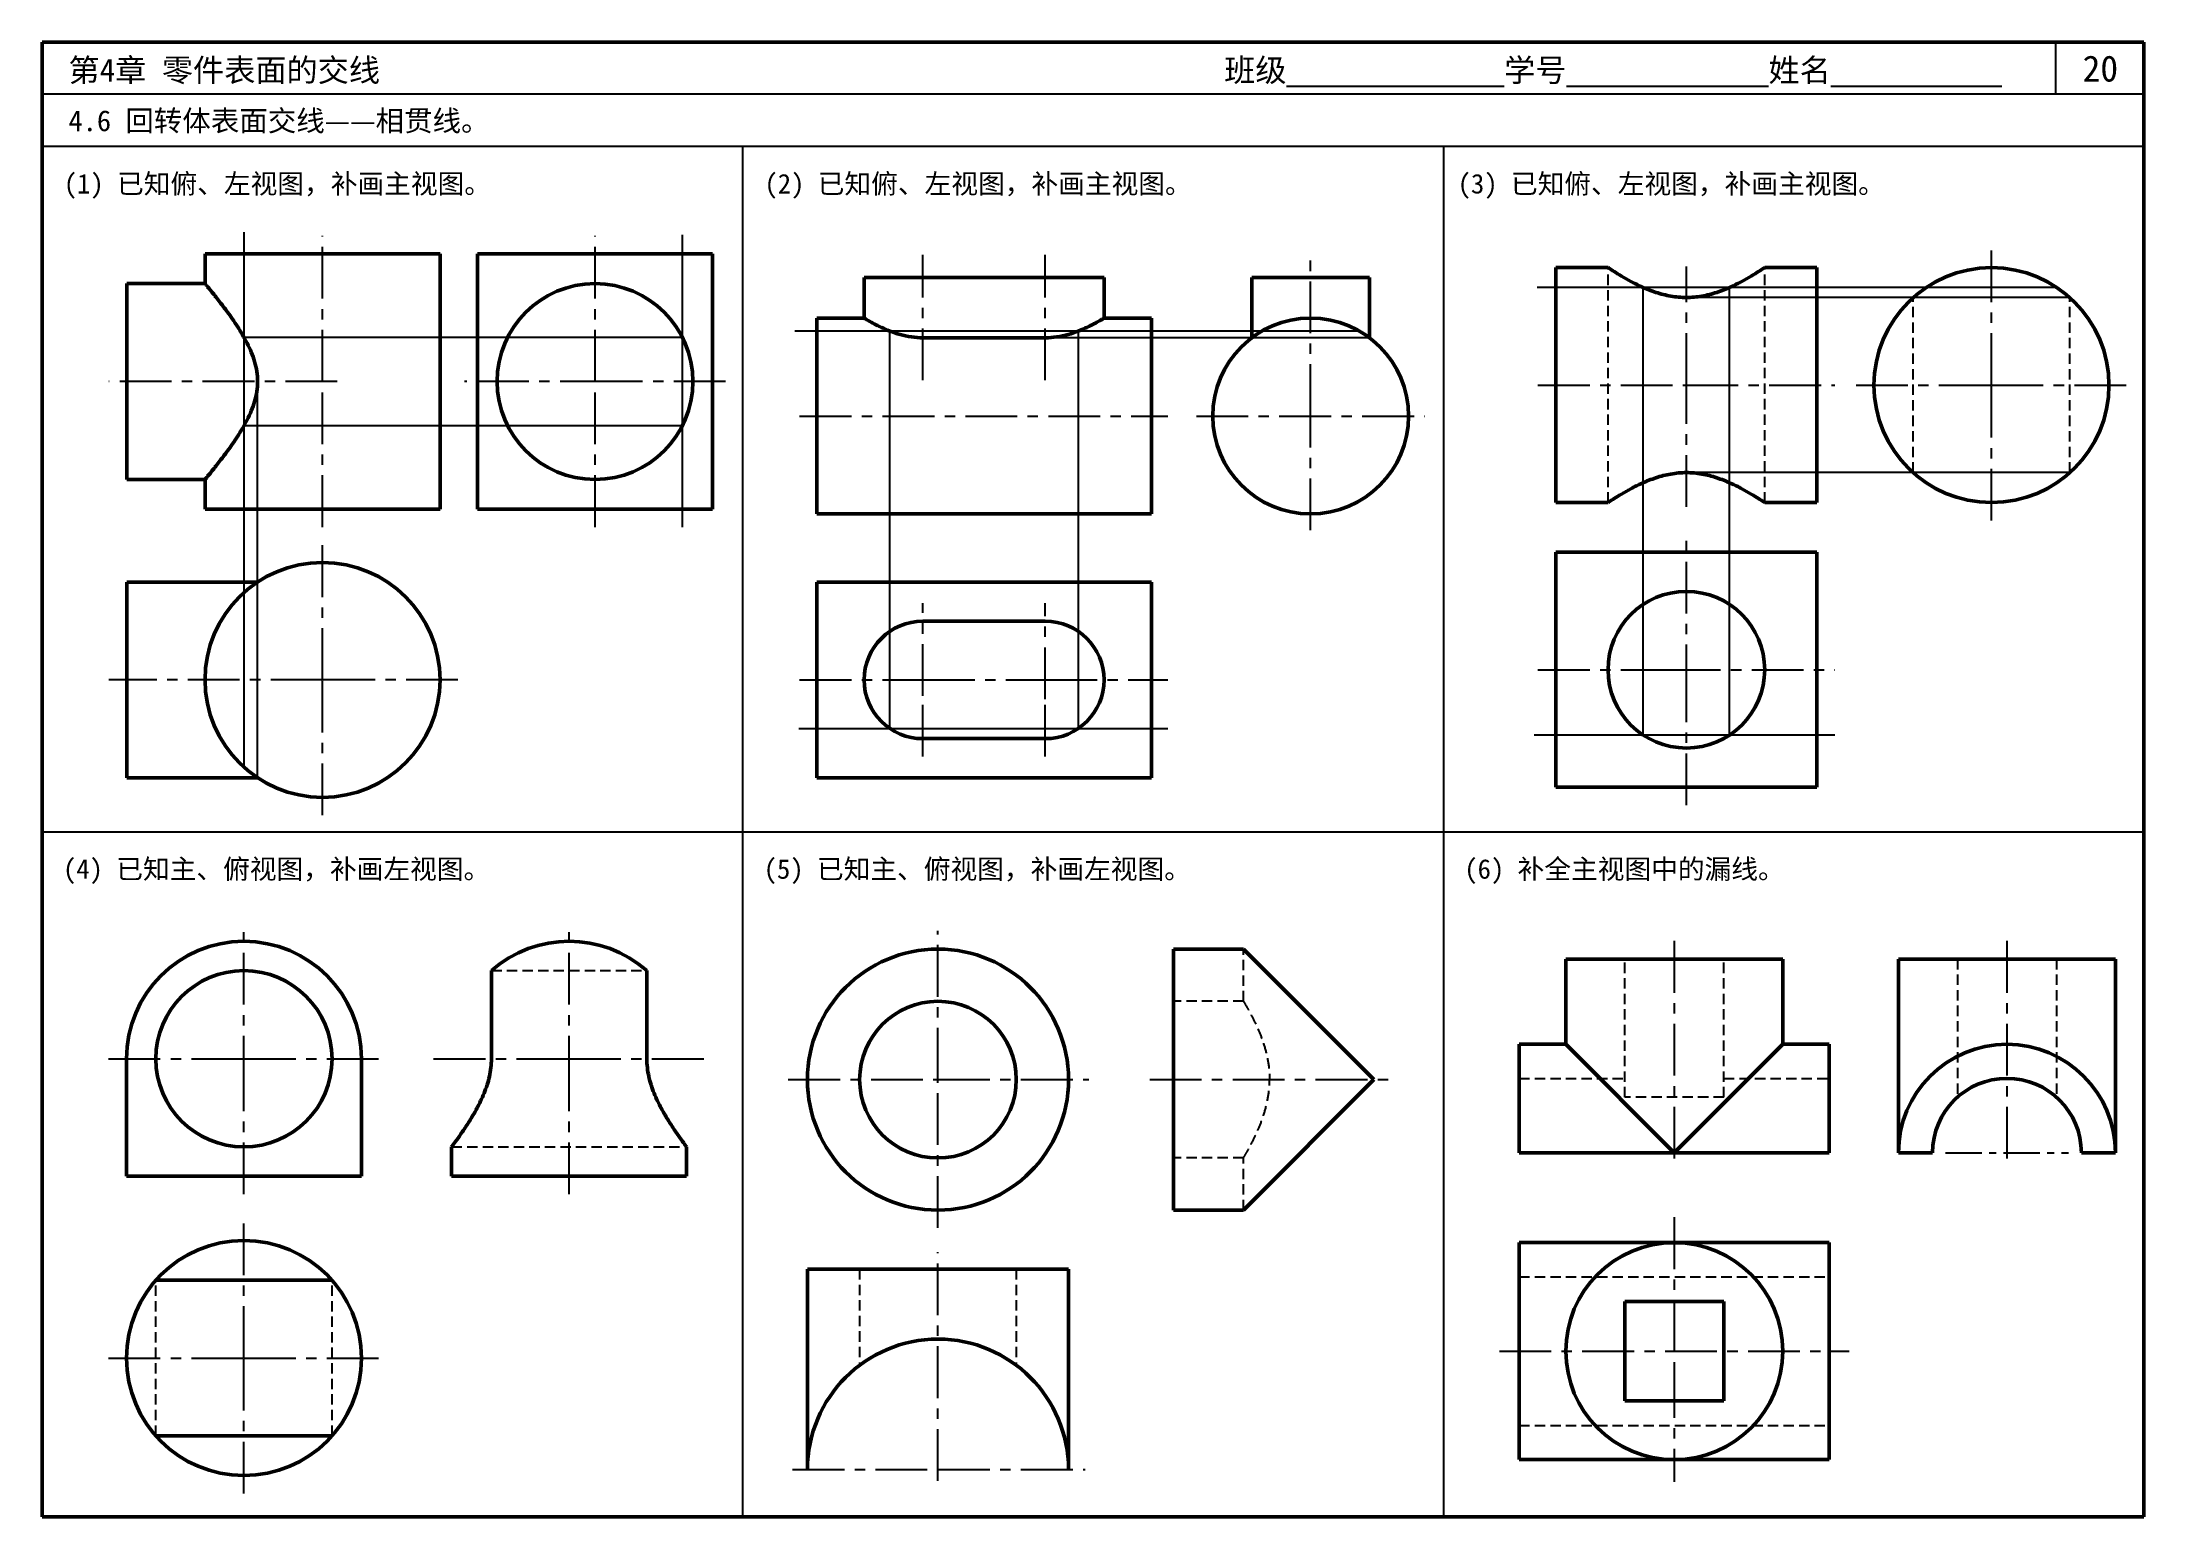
# Model space of a CAD drawing. Header units: millimetres. Extents: x 0 to 322, y 0 to 226.
import ezdxf

# ---------------------------------------------------------------- set-up
doc = ezdxf.new("R2010")
doc.units = ezdxf.units.MM
doc.header["$LTSCALE"] = 0.25
doc.linetypes.add('CENTER', pattern=[50.8, 31.75, -6.35, 6.35, -6.35])
doc.linetypes.add('HIDDEN', pattern=[9.525, 6.35, -3.175])
for name, color, linetype in [('点画线层', 7, 'CENTER'), ('答案', 1, 'Continuous'), ('虚线层', 7, 'HIDDEN')]:
    doc.layers.add(name, color=color, linetype=linetype)
doc.layers.add('粗实线层', color=7, linetype='Continuous', lineweight=50)
doc.styles.add('宋体', font='', dxfattribs={"height": 3.5})
doc.styles.get('宋体').set_extended_font_data('SimSun')

msp = doc.modelspace()

# ---------------------------------------------------------------- linework, layer by layer
at = {"lineweight": 50}
for p, q in [((322, 226), (0, 226)), ((0, 226), (0, 0)), ((322, 0), (322, 226)), ((0, 0), (322, 0))]:
    msp.add_line(p, q, dxfattribs=at)
for p, q in [((308.49, 218), (308.49, 226)), ((322, 218), (0, 218)), ((322, 210), (0, 210)), ((107.33, 210), (107.33, 0)), ((214.67, 210), (214.67, 0)), ((0, 105), (322, 105)), ((75.74, 52.21), (85.74, 52.21))]:
    msp.add_line(p, q)
at = {"layer": '点画线层'}
for p, q in [((42.97, 173.98), (42.97, 196.29)), ((84.71, 173.98), (84.71, 196.29)), ((298.64, 173.43), (298.64, 194.18)), ((194.34, 168.69), (194.34, 192.59)), ((45.23, 173.98), (10.23, 173.98)), ((42.97, 151.67), (42.97, 173.98)), ((87.29, 173.98), (64.71, 173.98)), ((104.71, 173.98), (82.12, 173.98)), ((84.71, 151.67), (84.71, 173.98)), ((229.15, 173.43), (251.9, 173.43)), ((251.9, 173.43), (274.65, 173.43)), ((277.89, 173.43), (298.64, 173.43)), ((298.64, 152.68), (298.64, 173.43)), ((298.64, 173.43), (319.39, 173.43)), ((116.06, 168.69), (172.44, 168.69)), ((176.84, 168.69), (211.84, 168.69)), ((194.34, 151.19), (194.34, 168.69)), ((42.97, 128.26), (42.97, 149.01)), ((251.9, 125.74), (251.9, 150.57)), ((134.94, 125.82), (134.94, 140.01)), ((153.69, 125.31), (153.69, 140.01)), ((251.9, 109.07), (251.9, 134.36)), ((134.94, 116.51), (134.94, 130.09)), ((153.69, 116.51), (153.69, 130.09)), ((229.15, 129.82), (251.9, 129.82)), ((249.21, 129.82), (274.65, 129.82)), ((42.97, 128.26), (10.23, 128.26)), ((63.72, 128.26), (42.97, 128.26)), ((42.97, 107.51), (42.97, 128.26)), ((116.06, 128.26), (134.94, 128.26)), ((134.94, 128.26), (153.69, 128.26)), ((153.69, 128.26), (172.44, 128.26)), ((30.93, 65.8), (30.93, 90.96)), ((80.74, 65.8), (80.74, 90.96)), ((137.25, 67.01), (137.25, 89.79)), ((250.05, 88.26), (250.05, 53.36)), ((301.01, 88.26), (301.01, 53.36)), ((10.18, 70.21), (30.93, 70.21)), ((30.93, 49.46), (30.93, 70.21)), ((30.93, 70.21), (51.68, 70.21)), ((59.99, 70.21), (80.74, 70.21)), ((80.74, 70.21), (101.49, 70.21)), ((80.74, 49.46), (80.74, 70.21)), ((114.31, 67.01), (137.25, 67.01)), ((137.25, 44.3), (137.25, 67.01)), ((137.25, 67.01), (160.38, 67.01)), ((30.93, 24.35), (30.93, 45.1)), ((250.05, 45.93), (250.05, 23.14)), ((137.25, 5.52), (137.25, 40.58)), ((10.18, 24.35), (30.93, 24.35)), ((30.93, 3.6), (30.93, 24.35)), ((30.93, 24.35), (51.68, 24.35)), ((223.25, 25.41), (276.86, 25.41)), ((250.05, 23.14), (250.05, 5.39)), ((114.98, 7.25), (137.25, 7.25)), ((137.25, 7.25), (159.78, 7.25))]:
    msp.add_line(p, q, dxfattribs=at)
at = {"layer": '点画线层', "ltscale": 0.7}
msp.add_line((291.6, 55.81), (310.43, 55.81), dxfattribs=at)
at = {"layer": '答案'}
for p, q in [((30.94, 114.88), (30.94, 196.89)), ((98.09, 151.67), (98.09, 196.45)), ((308.65, 188.4), (229.02, 188.4)), ((245.27, 119.82), (245.27, 188.4)), ((310.64, 186.85), (251.9, 186.85)), ((258.53, 119.82), (258.53, 188.4)), ((98.09, 180.75), (30.94, 180.75)), ((201.77, 181.72), (115.3, 181.72)), ((129.86, 120.83), (129.86, 181.72)), ((203.34, 180.69), (153.69, 180.69)), ((158.77, 120.83), (158.77, 181.72)), ((33.02, 113.26), (33.02, 173.98)), ((98.09, 167.2), (30.94, 167.2)), ((310.64, 160.02), (251.9, 160.02)), ((115.96, 120.83), (172.44, 120.83)), ((228.59, 119.82), (274.65, 119.82))]:
    msp.add_line(p, q, dxfattribs=at)
at = {"layer": '答案', "lineweight": 50}
for p, q in [((24.97, 193.54), (60.97, 193.54)), ((24.97, 188.98), (24.97, 193.54)), ((60.97, 154.42), (60.97, 193.54)), ((231.9, 191.43), (231.9, 155.43)), ((239.9, 191.43), (231.9, 191.43)), ((271.9, 191.43), (263.9, 191.43)), ((271.9, 155.43), (271.9, 191.43)), ((12.99, 158.98), (12.99, 188.98)), ((24.97, 188.98), (12.99, 188.98)), ((134.94, 189.94), (125.94, 189.94)), ((125.94, 183.69), (125.94, 189.94)), ((153.69, 189.94), (134.94, 189.94)), ((162.69, 189.94), (153.69, 189.94)), ((162.69, 183.69), (162.69, 189.94)), ((118.69, 183.69), (118.69, 153.69)), ((118.69, 183.69), (125.94, 183.69)), ((162.69, 183.69), (169.94, 183.69)), ((169.94, 183.69), (169.94, 153.69)), ((153.69, 180.69), (134.94, 180.69)), ((24.97, 158.98), (12.99, 158.98)), ((24.97, 154.42), (24.97, 158.98)), ((239.9, 155.43), (231.9, 155.43)), ((271.9, 155.43), (263.9, 155.43)), ((24.97, 154.42), (60.97, 154.42)), ((118.69, 153.69), (169.94, 153.69)), ((173.32, 47.01), (173.32, 87.01)), ((184.04, 87.01), (173.32, 87.01)), ((204.04, 67.01), (184.04, 87.01)), ((68.84, 83.71), (68.84, 70.21)), ((92.65, 70.21), (92.65, 83.71)), ((250.05, 55.81), (233.43, 72.43)), ((266.68, 72.43), (250.05, 55.81)), ((204.04, 67.01), (184.04, 47.01)), ((62.74, 52.21), (62.74, 56.71)), ((98.74, 52.21), (98.74, 56.71)), ((62.74, 52.21), (98.74, 52.21)), ((184.04, 47.01), (173.32, 47.01))]:
    msp.add_line(p, q, dxfattribs=at)
at = {"layer": '答案', "linetype": 'CENTER'}
for p, q in [((134.94, 174.17), (134.94, 193.4)), ((153.69, 174.17), (153.69, 193.4)), ((251.9, 173.43), (251.9, 191.58)), ((251.9, 154.78), (251.9, 173.43)), ((169.7, 67.01), (207.18, 67.01))]:
    msp.add_line(p, q, dxfattribs=at)
at = {"layer": '答案', "linetype": 'HIDDEN'}
for p, q in [((239.9, 155.43), (239.9, 191.43)), ((263.9, 155.43), (263.9, 191.43)), ((184.04, 79.01), (184.04, 87.01)), ((242.45, 64.3), (242.45, 85.49)), ((257.65, 64.3), (257.65, 85.49)), ((68.84, 83.71), (92.65, 83.71)), ((184.04, 79.01), (173.32, 79.01)), ((226.3, 67.21), (242.45, 67.21)), ((257.65, 67.21), (273.8, 67.21)), ((257.65, 64.3), (242.45, 64.3)), ((62.74, 56.71), (98.74, 56.71)), ((184.04, 55.01), (173.32, 55.01)), ((184.04, 47.01), (184.04, 55.01))]:
    msp.add_line(p, q, dxfattribs=at)
at = {"layer": '答案', "lineweight": 50}
msp.add_arc((80.74, 70.21), 18, 48.5904, 131.4096, dxfattribs=at)
for points, knots in [([(263.9, 191.43), (263.9, 191.43), (263.82, 191.38), (263.5, 191.17), (263.26, 191.02), (262.64, 190.62), (262.26, 190.38), (261.39, 189.86), (260.9, 189.58), (259.86, 189.03), (259.27, 188.73), (257.99, 188.16), (257.29, 187.88), (255.83, 187.4), (255.06, 187.2), (253.88, 186.99), (253.48, 186.94), (252.69, 186.87), (252.29, 186.85), (251.5, 186.85), (251.11, 186.87), (250.31, 186.94), (249.91, 186.99), (248.74, 187.2), (247.97, 187.4), (246.5, 187.88), (245.81, 188.16), (244.52, 188.73), (243.93, 189.03), (242.9, 189.58), (242.41, 189.86), (241.53, 190.38), (241.15, 190.62), (240.53, 191.02), (240.29, 191.17), (239.98, 191.38), (239.9, 191.43), (239.9, 191.43)], [18.833145, 18.833145, 18.833145, 18.833145, 21.174267, 21.174267, 23.515389, 23.515389, 25.856511, 25.856511, 28.197633, 28.197633, 30.564797, 30.564797, 32.931961, 32.931961, 35.299125, 35.299125, 36.482707, 36.482707, 37.666289, 37.666289, 38.849871, 38.849871, 40.033453, 40.033453, 42.400617, 42.400617, 44.767781, 44.767781, 47.134946, 47.134946, 49.476068, 49.476068, 51.81719, 51.81719, 54.158312, 54.158312, 56.499434, 56.499434, 56.499434, 56.499434]), ([(24.97, 188.98), (24.97, 188.98), (24.99, 188.95), (25.08, 188.85), (25.14, 188.77), (25.4, 188.47), (25.65, 188.16), (26.28, 187.38), (26.67, 186.9), (27.51, 185.81), (27.97, 185.21), (28.91, 183.93), (29.42, 183.2), (30.45, 181.61), (30.96, 180.76), (31.88, 178.95), (32.28, 178.01), (32.71, 176.53), (32.83, 176.03), (32.98, 175.01), (33.02, 174.5), (33.02, 173.98)], [73.447832, 73.447832, 73.447832, 73.447832, 74.946258, 74.946258, 76.444685, 76.444685, 79.441538, 79.441538, 82.438391, 82.438391, 85.435244, 85.435244, 88.559044, 88.559044, 91.682843, 91.682843, 94.806643, 94.806643, 96.368542, 96.368542, 97.930442, 97.930442, 97.930442, 97.930442]), ([(134.94, 180.69), (134.36, 180.69), (133.76, 180.74), (132.58, 180.91), (132, 181.04), (130.9, 181.34), (130.38, 181.52), (129.41, 181.9), (128.97, 182.09), (128.19, 182.46), (127.82, 182.65), (127.16, 182.99), (126.88, 183.15), (126.41, 183.41), (126.23, 183.52), (126, 183.66), (125.94, 183.69), (125.94, 183.69)], [0, 0, 0, 0, 1.754399, 1.754399, 3.508797, 3.508797, 5.263196, 5.263196, 7.017595, 7.017595, 8.760674, 8.760674, 10.503753, 10.503753, 12.246832, 12.246832, 13.989911, 13.989911, 13.989911, 13.989911]), ([(162.69, 183.69), (162.69, 183.69), (162.63, 183.66), (162.4, 183.52), (162.22, 183.41), (161.76, 183.15), (161.47, 182.99), (160.81, 182.65), (160.44, 182.46), (159.66, 182.09), (159.22, 181.9), (158.25, 181.52), (157.73, 181.34), (156.63, 181.04), (156.05, 180.91), (154.87, 180.74), (154.28, 180.69), (153.69, 180.69)], [-13.989911, -13.989911, -13.989911, -13.989911, -12.246832, -12.246832, -10.503753, -10.503753, -8.760674, -8.760674, -7.017595, -7.017595, -5.263196, -5.263196, -3.508797, -3.508797, -1.754399, -1.754399, 0, 0, 0, 0]), ([(33.02, 173.98), (33.02, 173.46), (32.98, 172.94), (32.83, 171.92), (32.71, 171.42), (32.28, 169.95), (31.88, 169), (30.96, 167.2), (30.45, 166.34), (29.42, 164.76), (28.91, 164.03), (27.97, 162.74), (27.51, 162.14), (26.67, 161.06), (26.28, 160.58), (25.65, 159.79), (25.4, 159.49), (25.14, 159.18), (25.08, 159.1), (24.99, 159), (24.97, 158.98), (24.97, 158.98)], [0, 0, 0, 0, 1.5619, 1.5619, 3.123799, 3.123799, 6.247599, 6.247599, 9.371398, 9.371398, 12.495198, 12.495198, 15.492051, 15.492051, 18.488904, 18.488904, 21.485757, 21.485757, 22.984184, 22.984184, 24.482611, 24.482611, 24.482611, 24.482611]), ([(239.9, 155.43), (239.9, 155.43), (239.98, 155.49), (240.29, 155.69), (240.53, 155.85), (241.15, 156.25), (241.53, 156.48), (242.41, 157), (242.9, 157.28), (243.93, 157.84), (244.52, 158.13), (245.81, 158.71), (246.5, 158.99), (247.97, 159.47), (248.74, 159.67), (249.91, 159.88), (250.31, 159.93), (251.11, 160), (251.5, 160.02), (252.29, 160.02), (252.69, 160), (253.48, 159.93), (253.88, 159.88), (255.06, 159.67), (255.83, 159.47), (257.29, 158.99), (257.99, 158.71), (259.27, 158.13), (259.86, 157.84), (260.9, 157.28), (261.39, 157), (262.26, 156.48), (262.64, 156.25), (263.26, 155.85), (263.5, 155.69), (263.82, 155.49), (263.9, 155.43), (263.9, 155.43)], [18.833145, 18.833145, 18.833145, 18.833145, 21.174267, 21.174267, 23.515389, 23.515389, 25.856511, 25.856511, 28.197633, 28.197633, 30.564797, 30.564797, 32.931961, 32.931961, 35.299125, 35.299125, 36.482707, 36.482707, 37.666289, 37.666289, 38.849871, 38.849871, 40.033453, 40.033453, 42.400617, 42.400617, 44.767781, 44.767781, 47.134946, 47.134946, 49.476068, 49.476068, 51.81719, 51.81719, 54.158312, 54.158312, 56.499434, 56.499434, 56.499434, 56.499434]), ([(68.84, 70.21), (68.84, 69.75), (68.81, 69.3), (68.71, 68.4), (68.63, 67.95), (68.34, 66.62), (68.05, 65.76), (67.39, 64.12), (67.01, 63.34), (66.24, 61.91), (65.85, 61.25), (65.12, 60.09), (64.76, 59.54), (64.09, 58.56), (63.79, 58.13), (63.28, 57.43), (63.08, 57.16), (62.81, 56.8), (62.74, 56.71), (62.74, 56.71)], [-43.054903, -43.054903, -43.054903, -43.054903, -41.695137, -41.695137, -40.335371, -40.335371, -37.61584, -37.61584, -34.896308, -34.896308, -32.176777, -32.176777, -29.514446, -29.514446, -26.852114, -26.852114, -24.189783, -24.189783, -21.527451, -21.527451, -21.527451, -21.527451]), ([(98.74, 56.71), (98.74, 56.71), (98.68, 56.8), (98.41, 57.16), (98.21, 57.43), (97.7, 58.13), (97.39, 58.56), (96.72, 59.54), (96.36, 60.09), (95.64, 61.25), (95.24, 61.91), (94.47, 63.34), (94.09, 64.12), (93.43, 65.76), (93.15, 66.62), (92.85, 67.95), (92.78, 68.4), (92.68, 69.3), (92.65, 69.75), (92.65, 70.21)], [21.527451, 21.527451, 21.527451, 21.527451, 24.189783, 24.189783, 26.852114, 26.852114, 29.514446, 29.514446, 32.176777, 32.176777, 34.896308, 34.896308, 37.61584, 37.61584, 40.335371, 40.335371, 41.695137, 41.695137, 43.054903, 43.054903, 43.054903, 43.054903])]:
    msp.add_open_spline(points, degree=3, knots=knots, dxfattribs=at)
at = {"layer": '答案', "linetype": 'HIDDEN'}
for points in [[(184.04, 79.01), (184.04, 79.01), (184.09, 78.94), (184.28, 78.62), (184.42, 78.39), (184.77, 77.77), (184.98, 77.39), (185.44, 76.51), (185.69, 76.02), (186.18, 74.98), (186.44, 74.39), (186.94, 73.1), (187.18, 72.4), (187.59, 70.93), (187.76, 70.16), (187.99, 68.59), (188.04, 67.79), (188.04, 67.01)], [(184.04, 55.01), (184.04, 55.01), (184.09, 55.09), (184.28, 55.4), (184.42, 55.64), (184.77, 56.26), (184.98, 56.64), (185.44, 57.52), (185.69, 58.01), (186.18, 59.05), (186.44, 59.64), (186.94, 60.93), (187.18, 61.63), (187.59, 63.1), (187.76, 63.87), (187.99, 65.44), (188.04, 66.24), (188.04, 67.01)]]:
    msp.add_open_spline(points, degree=3, knots=[-18.653214, -18.653214, -18.653214, -18.653214, -16.329109, -16.329109, -14.005004, -14.005004, -11.680898, -11.680898, -9.356793, -9.356793, -7.017595, -7.017595, -4.678396, -4.678396, -2.339198, -2.339198, 0, 0, 0, 0], dxfattribs=at)
at = {"layer": '粗实线层'}
for p, q in [((66.71, 193.54), (102.71, 193.54)), ((66.71, 154.42), (66.71, 193.54)), ((102.71, 193.54), (102.71, 154.42)), ((185.34, 189.94), (203.34, 189.94)), ((185.34, 180.69), (185.34, 189.94)), ((203.34, 180.69), (203.34, 189.94)), ((102.71, 154.42), (66.71, 154.42)), ((231.9, 147.82), (271.9, 147.82)), ((231.9, 111.82), (231.9, 147.82)), ((271.9, 111.82), (271.9, 147.82)), ((33.02, 143.26), (12.99, 143.26)), ((12.99, 113.26), (12.99, 143.26)), ((118.69, 113.26), (118.69, 143.26)), ((118.69, 143.26), (169.94, 143.26)), ((169.94, 113.26), (169.94, 143.26)), ((153.69, 137.26), (134.94, 137.26)), ((153.69, 119.26), (134.94, 119.26)), ((33.02, 113.26), (12.99, 113.26)), ((118.69, 113.26), (169.94, 113.26)), ((231.9, 111.82), (271.9, 111.82)), ((233.43, 85.49), (266.68, 85.49)), ((233.43, 72.43), (233.43, 85.49)), ((266.68, 72.43), (266.68, 85.49)), ((284.39, 55.81), (284.39, 85.49)), ((284.39, 85.49), (317.64, 85.49)), ((317.64, 55.81), (317.64, 85.49)), ((226.3, 72.43), (226.3, 55.81)), ((226.3, 72.43), (233.43, 72.43)), ((266.68, 72.43), (273.8, 72.43)), ((273.8, 72.43), (273.8, 55.81)), ((12.93, 52.21), (12.93, 70.21)), ((48.93, 52.21), (48.93, 70.21)), ((226.3, 55.81), (273.8, 55.81)), ((284.39, 55.81), (289.61, 55.81)), ((312.41, 55.81), (317.64, 55.81)), ((12.93, 52.21), (48.93, 52.21)), ((226.3, 42.04), (226.3, 8.79)), ((226.3, 42.04), (273.8, 42.04)), ((273.8, 42.04), (273.8, 8.79)), ((17.43, 36.26), (44.43, 36.26)), ((117.25, 37.97), (157.25, 37.97)), ((117.25, 7.25), (117.25, 37.97)), ((157.25, 7.25), (157.25, 37.97)), ((242.45, 33.01), (242.45, 17.81)), ((242.45, 33.01), (257.65, 33.01)), ((257.65, 33.01), (257.65, 17.81)), ((242.45, 17.81), (257.65, 17.81)), ((17.43, 12.45), (44.43, 12.45)), ((226.3, 8.79), (273.8, 8.79))]:
    msp.add_line(p, q, dxfattribs=at)
for centre, radius in [((298.64, 173.43), 18), ((84.71, 173.98), 15), ((194.34, 168.69), 15), ((42.97, 128.26), 18), ((251.9, 129.82), 12), ((137.25, 67.01), 20), ((30.93, 70.21), 13.5), ((137.25, 67.01), 12), ((30.93, 24.35), 18), ((250.05, 25.41), 16.62)]:
    msp.add_circle(centre, radius, dxfattribs=at)
for centre, radius, start, end in [((134.94, 128.26), 9, 90, 270), ((153.69, 128.26), 9, 270, 90), ((30.93, 70.21), 18, 0, 180), ((301.01, 55.81), 16.62, 0, 180), ((301.01, 55.81), 11.4, 0, 180), ((137.25, 7.25), 20, 0, 180)]:
    msp.add_arc(centre, radius, start, end, dxfattribs=at)
at = {"layer": '虚线层'}
for p, q in [((286.64, 160.02), (286.64, 186.85)), ((310.64, 160.02), (310.64, 186.85)), ((293.41, 85.49), (293.41, 64.3)), ((308.61, 85.49), (308.61, 64.3)), ((17.43, 12.45), (17.43, 36.26)), ((44.43, 12.45), (44.43, 36.26)), ((125.25, 37.97), (125.25, 23.25)), ((149.25, 37.97), (149.25, 23.25)), ((226.3, 36.81), (273.8, 36.81)), ((226.3, 14.01), (273.8, 14.01))]:
    msp.add_line(p, q, dxfattribs=at)

# ---------------------------------------------------------------- texts
at = {"style": '宋体'}
for s, height, p in [('第4章 零件表面的交线', 3.5, (4.05, 219.94)), ('班级%%U              %%U学号%%U             %%U姓名%%U           ', 3.5, (181.1, 219.94)), ('20', 4, (312.6, 219.94)), ('4.6 回转体表面交线——相贯线。', 3.2, (4.05, 212.34)), ('(1) 已知俯、左视图，补画主视图。', 3, (3.33, 202.79)), ('(2) 已知俯、左视图，补画主视图。', 3, (110.67, 202.79)), ('(3) 已知俯、左视图，补画主视图。', 3, (216.86, 202.79)), ('(4) 已知主、俯视图，补画左视图。', 3, (3.21, 97.79)), ('(5) 已知主、俯视图，补画左视图。', 3, (110.55, 97.79)), ('(6) 补全主视图中的漏线。', 3, (217.88, 97.79))]:
    msp.add_text(s, height=height, dxfattribs=at).set_placement(p)

doc.saveas('drawing.dxf')
